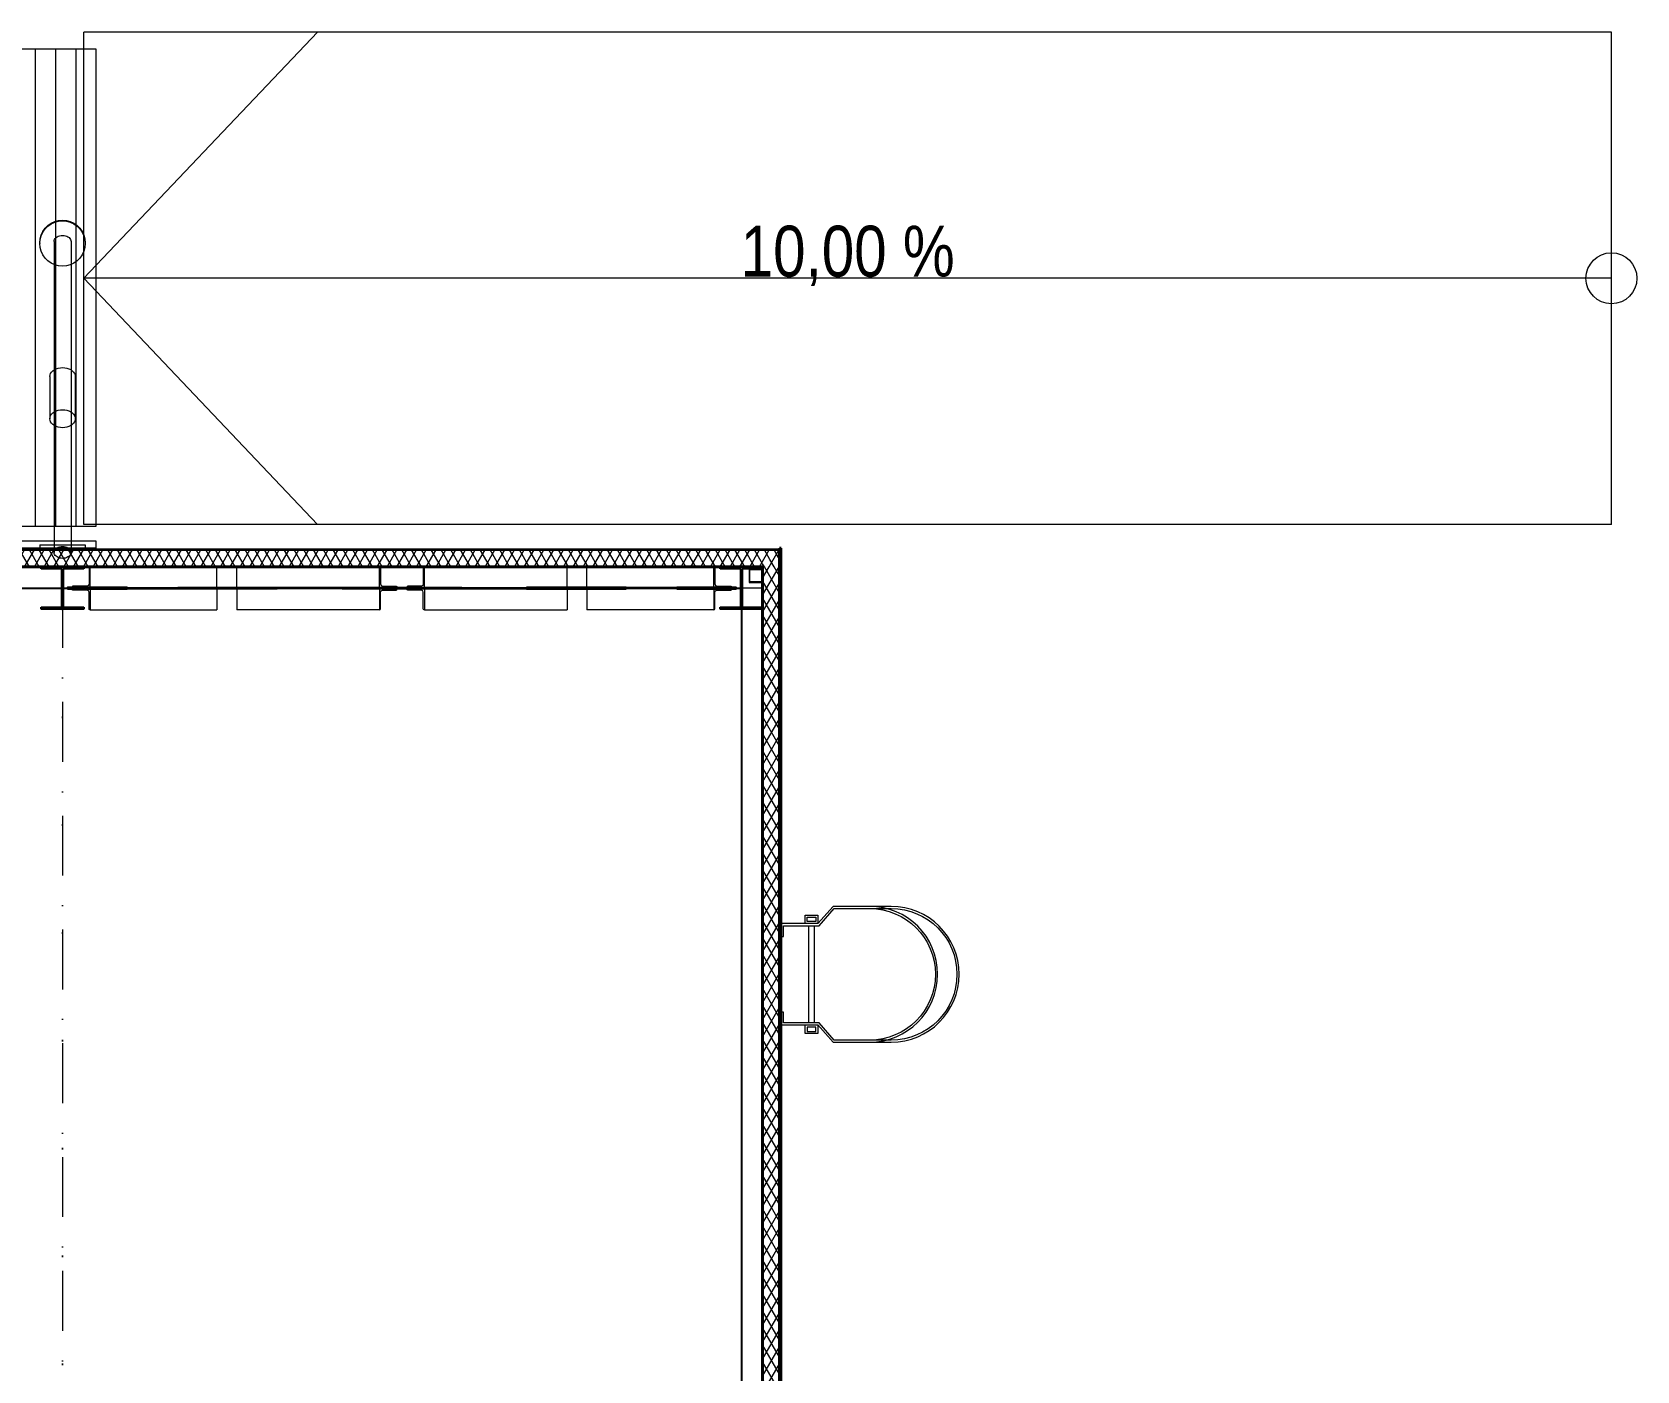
# Model space of a CAD drawing. Header units: millimetres. Extents: x -10605 to 103276, y -15987 to 52426.
# Drawn here: x 93821 to 103276, y 35389 to 43275 of the extents above; entities that cross this region are included whole.
import ezdxf
from ezdxf.enums import TextEntityAlignment as Align

# ---------------------------------------------------------------- set-up
doc = ezdxf.new("R2010")
doc.units = ezdxf.units.MM
doc.header["$MEASUREMENT"] = 0
doc.linetypes.add('Dot & Dashed', pattern=[670.277762, 352.777767, -176.388884, 0, -141.111112])
doc.linetypes.add('Крупный пунктир', pattern=[634.99999, 0, -634.99999])
for name, color, linetype, lineweight in [('0_Ном._пера__200', 7, 'Continuous', 0), ('0_Ном._пера__98', 7, 'Continuous', 25), ('Лестницы_Ном._пера__200', 7, 'Continuous', 0), ('Лестницы_Ном._пера__99', 7, 'Continuous', 15), ('Металлический каркас здания_Ном._пера__98', 7, 'Continuous', 25), ('Металлический каркас здания_Ном._пера__99', 7, 'Continuous', 15), ('Оси_Ном._пера__200', 7, 'Continuous', 0), ('Стены _Ном._пера__200', 7, 'Continuous', 0), ('Стены _Ном._пера__97', 7, 'Continuous', 35), ('Стены _Ном._пера__98', 7, 'Continuous', 25), ('Стены _Ном._пера__99', 7, 'Continuous', 15), ('Фасадные панели_Ном._пера__200', 7, 'Continuous', 0), ('Фасадные панели_Ном._пера__97', 7, 'Continuous', 35)]:
    doc.layers.add(name, color=color, linetype=linetype, lineweight=lineweight)
for name, color, linetype, lineweight, true_color in [('0_Ном._пера__92', 7, 'Continuous', 20, 0xc2e9e9e9), ('Зоны_Ном._пера__121', 7, 'Continuous', 35, 0xc2deab72), ('Лестницы_Ном._пера__71', 7, 'Continuous', 13, 0xc2331900), ('Стены _Ном._пера__94', 7, 'Continuous', 5, 0xc29f9f9f)]:
    doc.layers.add(name, color=color, linetype=linetype, lineweight=lineweight, true_color=true_color)
for name, color, linetype in [('Лестницы', 7, 'Continuous'), ('Металлический каркас здания', 7, 'Continuous'), ('Оси', 7, 'Continuous'), ('Стены', 7, 'Continuous'), ('Фасадные панели', 7, 'Continuous')]:
    doc.layers.add(name, color=color, linetype=linetype)
doc.styles.add('РЎР“Р•РќР•Р\xa0РР\xa0_РЎРўРР›Р¬_1', font='arial.ttf')
doc.styles.add('РЎР“Р•РќР•Р\xa0РР\xa0_РЎРўРР›Р¬_2', font='ARIALN.TTF')
pattern_1 = [(90, (0, 0), (-60, 0), [])]
pattern_2 = [(60, (0, 0), (-43.30127, 25), []), (120, (0, 0), (43.30127, 25), [])]

# ---------------------------------------------------------------- blocks, each defined once
blk = doc.blocks.new('Перекрытие_1', base_point=(98125, 40125))
at = {"layer": '0_Ном._пера__200', "color": 7, "linetype": 'Continuous', "lineweight": 0, "flags": 128}
blk.add_lwpolyline([(98125, 40125), (51875, 40125), (51875, 29425), (46122.5, 29425), (46122.5, 40125), (-125, 40125), (-125, -125), (46125, -125), (46125, 10574.9), (51875, 10574.9), (51875, -125), (98125, -125)], close=True, dxfattribs=at)
blk = doc.blocks.new('Лист Профилированный 27')
at = {"layer": 'Стены _Ном._пера__94', "linetype": 'Continuous', "lineweight": 5, "true_color": 0x9f9f9f}
h = blk.add_hatch(dxfattribs=at)
h.set_pattern_fill('Barabбs_tйglakц_бllу_dupla', color=253, style=0, pattern_type=2)
h.set_pattern_definition([(90, (0, 0), (-120, 0), [])])
h.paths.add_polyline_path([(0, 199.7), (0, 0), (90395, 0), (90395, 199.7), (90395, 2609.8), (90395, 2809.5), (0, 2809.5), (0, 2609.8)])
at = {"layer": 'Стены _Ном._пера__99', "color": 7, "linetype": 'Continuous', "lineweight": 15, "flags": 128}
blk.add_lwpolyline([(0, 199.7), (0, 0), (90395, 0), (90395, 199.7), (90395, 2609.8), (90395, 2809.5), (0, 2809.5), (0, 2609.8)], close=True, dxfattribs=at)
blk = doc.blocks.new('Конструктор Кровли 27')
at = {"layer": '0_Ном._пера__92', "color": 254, "linetype": 'Continuous', "lineweight": 20, "true_color": 0xe9e9e9, "flags": 128}
blk.add_lwpolyline([(0, 46122.5), (0, 0), (40000, 0), (40000, 46125), (29425.1, 46125), (29425.1, 51875), (40000, 51875), (40000, 98000), (0, 98000), (0, 51875), (10575, 51875), (10575, 46122.5)], close=True, dxfattribs=at)
blk = doc.blocks.new('Колонна SHS ГК 27')
at = {"layer": 'Металлический каркас здания_Ном._пера__99', "linetype": 'Continuous', "lineweight": 0, "true_color": 0xffffff}
h = blk.add_hatch(dxfattribs=at)
h.set_pattern_fill('Barabбs_tйglakц_бllу', style=0, pattern_type=2)
h.set_pattern_definition(pattern_1)
h.paths.add_polyline_path([(-40, -40), (40, -40), (40, 40), (-40, 40)])
h.paths.add_polyline_path([(-36.4, -36.4), (-36.4, 36.4), (36.4, 36.4), (36.4, -36.4)], flags=0)
at = {"layer": 'Металлический каркас здания_Ном._пера__99', "color": 7, "linetype": 'Continuous', "lineweight": 15}
for p, q in [((40, 40), (-40, 40)), ((-40, 40), (-40, -40)), ((-36.4, -36.4), (-36.4, 36.4)), ((-36.4, 36.4), (36.4, 36.4)), ((36.4, 36.4), (36.4, -36.4)), ((40, -40), (40, 40)), ((-40, -40), (40, -40)), ((36.4, -36.4), (-36.4, -36.4))]:
    blk.add_line(p, q, dxfattribs=at)
blk = doc.blocks.new('Стена_55', base_point=(3802.5, 40235.7))
at = {"layer": 'Стены _Ном._пера__200', "color": 7, "linetype": 'Continuous', "lineweight": 0}
blk.add_line((3802.5, 40236.8), (94197.5, 40236.8), dxfattribs=at)
at = {"layer": 'Стены _Ном._пера__200', "color": 7, "linetype": 'Continuous', "lineweight": 0, "flags": 128}
for points in [[(94197.5, 40276.1), (3802.5, 40276.1)], [(3802.5, 40235.7), (94197.5, 40235.7)], [(94197.5, 40236.8), (94197.5, 40276.1)], [(94197.5, 40235.7), (94197.5, 40236.8)]]:
    blk.add_lwpolyline(points, dxfattribs=at)
blk = doc.blocks.new('Перекрытие_9', base_point=(95649.7, 40004))
at = {"layer": 'Металлический каркас здания_Ном._пера__98', "color": 7, "linetype": 'Continuous', "lineweight": 25, "flags": 128}
blk.add_lwpolyline([(95649.7, 40004), (96349.7, 40004), (96349.7, 39996.3), (95649.7, 39996.3)], close=True, dxfattribs=at)
blk = doc.blocks.new('Перекрытие_10', base_point=(94030, 39996))
at = {"layer": 'Металлический каркас здания_Ном._пера__98', "color": 7, "linetype": 'Continuous', "lineweight": 25, "flags": 128}
blk.add_lwpolyline([(94030, 39996), (94380, 39996), (94380, 40004), (94030, 40004)], close=True, dxfattribs=at)
blk = doc.blocks.new('Перекрытие_11', base_point=(97619.9, 39996))
at = {"layer": 'Металлический каркас здания_Ном._пера__98', "color": 7, "linetype": 'Continuous', "lineweight": 25, "flags": 128}
blk.add_lwpolyline([(97619.9, 39996), (97969.9, 39996), (97969.9, 40004), (97619.9, 40004)], close=True, dxfattribs=at)
blk = doc.blocks.new('Морф_5')
at = {"layer": 'Стены _Ном._пера__98', "color": 7, "linetype": 'Continuous', "lineweight": 25, "flags": 128}
for points in [[(96734.1, 40003.7), (96734.1, 39996)], [(97320.6, 40003.7), (96734.1, 40003.7)], [(97320.6, 39996), (97320.6, 40003.7)], [(96734.1, 39996), (97320.6, 39996)]]:
    blk.add_lwpolyline(points, dxfattribs=at)
blk = doc.blocks.new('Морф_6')
at = {"layer": 'Стены _Ном._пера__98', "color": 7, "linetype": 'Continuous', "lineweight": 25, "flags": 128}
for points in [[(94678.7, 40003.7), (95265.3, 40003.7)], [(94678.7, 39996), (94678.7, 40003.7)], [(95265.3, 40003.7), (95265.3, 39996)], [(95265.3, 39996), (94678.7, 39996)]]:
    blk.add_lwpolyline(points, dxfattribs=at)
blk = doc.blocks.new('Стена_76', base_point=(98225, 34002.5))
at = {"layer": 'Фасадные панели_Ном._пера__200', "color": 7, "linetype": 'Continuous', "lineweight": 0, "flags": 128}
for points in [[(98235, 40225), (98225, 40225)], [(98225, 40225), (98225, 34002.5)], [(98235, 34002.5), (98235, 40225)], [(98225, 34002.5), (98235, 34002.5)]]:
    blk.add_lwpolyline(points, dxfattribs=at)
blk = doc.blocks.new('Стена_77', base_point=(98225, 34002.5))
at = {"layer": 'Фасадные панели', "linetype": 'Continuous', "lineweight": 0, "true_color": 0xffffff}
blk.add_hatch(color=7, dxfattribs=at).paths.add_polyline_path([(98235, 34002.5), (98235, 40235), (98225, 40235), (98225, 34002.5)])
at = {"layer": 'Фасадные панели_Ном._пера__97', "color": 7, "linetype": 'Continuous', "lineweight": 35, "flags": 128}
for points in [[(98235, 40235), (98225, 40235)], [(98225, 40235), (98225, 34002.5)], [(98235, 34002.5), (98235, 40235)], [(98225, 34002.5), (98235, 34002.5)]]:
    blk.add_lwpolyline(points, dxfattribs=at)
blk = doc.blocks.new('Колонна Универсальная 27')
at = {"layer": 'Металлический каркас здания_Ном._пера__98', "linetype": 'Continuous', "lineweight": 0, "true_color": 0xffffff}
h = blk.add_hatch(dxfattribs=at)
h.set_pattern_fill('Barabбs_tйglakц_бllу', style=0, pattern_type=2)
h.set_pattern_definition(pattern_1)
h.paths.add_polyline_path([(-125, -125), (125, -125), (125, -113), (4, -113), (4, 113), (125, 113), (125, 125), (-125, 125), (-125, 113), (-4, 113), (-4, -113), (-125, -113)])
at = {"layer": 'Металлический каркас здания_Ном._пера__98', "color": 7, "linetype": 'Continuous', "lineweight": 25}
for p, q in [((125, 125), (-125, 125)), ((-125, 125), (-125, 113)), ((-125, 113), (-4, 113)), ((-4, 113), (-4, -113)), ((4, -113), (4, 113)), ((4, 113), (125, 113)), ((125, 113), (125, 125)), ((-4, -113), (-125, -113)), ((-125, -113), (-125, -125)), ((-125, -125), (125, -125)), ((125, -113), (4, -113)), ((125, -125), (125, -113))]:
    blk.add_line(p, q, dxfattribs=at)
blk = doc.blocks.new('Стандартный Маркер Сетки_2')
at = {"layer": 'Оси_Ном._пера__200', "color": 7, "linetype": 'Dot & Dashed', "lineweight": 0}
for q in [(107930.5, 0), (0, 0)]:
    blk.add_line((0, 0), q, dxfattribs=at)
at = {"layer": 'Оси_Ном._пера__200', "color": 7, "lineweight": 0, "style": 'РЎР“Р•РќР•Р\xa0РР\xa0_РЎРўРР›Р¬_1'}
blk.add_attdef('AC_MarkerText_1', text='', height=300, dxfattribs=at).set_placement((108330.4, 150), align=Align.TOP_CENTER)
blk = doc.blocks.new('Цилиндр 27')
at = {"layer": 'Стены _Ном._пера__200', "color": 7, "linetype": 'Continuous', "lineweight": 0}
for p, q in [((-34.8, 8.7), (-35.4, 0)), ((-35.4, 0), (-34.8, -8.7)), ((-33.2, 17.1), (-34.8, 8.7)), ((-30.6, 25), (-33.2, 17.1)), ((-27.1, 32.1), (-30.6, 25)), ((-22.7, 38.3), (-27.1, 32.1)), ((-17.7, 43.3), (-22.7, 38.3)), ((-12.1, 47), (-17.7, 43.3)), ((-6.1, 49.2), (-12.1, 47)), ((0, 50), (-6.1, 49.2)), ((0, 50), (1831.3, 50)), ((1796.5, 8.7), (1795.9, 0)), ((1795.9, 0), (1796.5, -8.7)), ((1798.1, 17.1), (1796.5, 8.7)), ((1800.7, 25), (1798.1, 17.1)), ((1804.2, 32.1), (1800.7, 25)), ((1808.6, 38.3), (1804.2, 32.1)), ((1813.6, 43.3), (1808.6, 38.3)), ((1819.2, 47), (1813.6, 43.3)), ((1825.1, 49.2), (1819.2, 47)), ((1831.3, 50), (1825.1, 49.2)), ((1837.4, 49.2), (1831.3, 50)), ((1843.4, 47), (1837.4, 49.2)), ((1849, 43.3), (1843.4, 47)), ((1854, 38.3), (1849, 43.3)), ((1858.4, 32.1), (1854, 38.3)), ((1861.9, 25), (1858.4, 32.1)), ((1864.5, 17.1), (1861.9, 25)), ((1866.1, 8.7), (1864.5, 17.1)), ((1866.6, 0), (1866.1, 8.7)), ((1866.1, -8.7), (1866.6, 0)), ((-34.8, -8.7), (-33.2, -17.1)), ((-33.2, -17.1), (-30.6, -25)), ((-30.6, -25), (-27.1, -32.1)), ((-27.1, -32.1), (-22.7, -38.3)), ((-22.7, -38.3), (-17.7, -43.3)), ((-17.7, -43.3), (-12.1, -47)), ((-12.1, -47), (-6.1, -49.2)), ((-6.1, -49.2), (0, -50)), ((0, -50), (1831.3, -50)), ((1796.5, -8.7), (1798.1, -17.1)), ((1798.1, -17.1), (1800.7, -25)), ((1800.7, -25), (1804.2, -32.1)), ((1804.2, -32.1), (1808.6, -38.3)), ((1808.6, -38.3), (1813.6, -43.3)), ((1813.6, -43.3), (1819.2, -47)), ((1819.2, -47), (1825.1, -49.2)), ((1825.1, -49.2), (1831.3, -50)), ((1831.3, -50), (1837.4, -49.2)), ((1837.4, -49.2), (1843.4, -47)), ((1843.4, -47), (1849, -43.3)), ((1849, -43.3), (1854, -38.3)), ((1854, -38.3), (1858.4, -32.1)), ((1858.4, -32.1), (1861.9, -25)), ((1861.9, -25), (1864.5, -17.1)), ((1864.5, -17.1), (1866.1, -8.7))]:
    blk.add_line(p, q, dxfattribs=at)
blk = doc.blocks.new('Цилиндр 27_2')
at = {"layer": 'Стены _Ном._пера__200', "color": 7, "linetype": 'Continuous', "lineweight": 0}
for p, q in [((-85.9, 102.5), (-102.4, 86)), ((-82.4, 102.5), (-98.9, 86)), ((-66.8, 115.9), (-85.9, 102.5)), ((-63.3, 115.9), (-82.4, 102.5)), ((-45.7, 125.7), (-66.8, 115.9)), ((-42.2, 125.7), (-63.3, 115.9)), ((-23.2, 131.8), (-45.7, 125.7)), ((-19.7, 131.8), (-42.2, 125.7)), ((0, 133.8), (-23.2, 131.8)), ((3.5, 133.8), (-19.7, 131.8)), ((0, 133.8), (3.5, 133.8)), ((26.7, 131.8), (3.5, 133.8)), ((49.2, 125.7), (26.7, 131.8)), ((70.3, 115.9), (49.2, 125.7)), ((89.4, 102.5), (70.3, 115.9)), ((105.8, 86), (89.4, 102.5)), ((-131.6, 23.2), (-133.6, 0)), ((-125.6, 45.8), (-131.6, 23.2)), ((-128.1, 23.2), (-130.1, 0)), ((-122.1, 45.8), (-128.1, 23.2)), ((-115.7, 66.9), (-125.6, 45.8)), ((-112.2, 66.9), (-122.1, 45.8)), ((-102.4, 86), (-115.7, 66.9)), ((-98.9, 86), (-112.2, 66.9)), ((119.2, 66.9), (105.8, 86)), ((129, 45.8), (119.2, 66.9)), ((135.1, 23.2), (129, 45.8)), ((137.1, 0), (135.1, 23.2)), ((135.1, -23.2), (137.1, 0)), ((-133.6, 0), (-131.6, -23.2)), ((-131.6, -23.2), (-125.6, -45.8)), ((-130.1, 0), (-128.1, -23.2)), ((-128.1, -23.2), (-122.1, -45.8)), ((-125.6, -45.8), (-115.7, -66.9)), ((-122.1, -45.8), (-112.2, -66.9)), ((-115.7, -66.9), (-102.4, -86)), ((-112.2, -66.9), (-98.9, -86)), ((-102.4, -86), (-85.9, -102.5)), ((-98.9, -86), (-82.4, -102.5)), ((89.4, -102.5), (105.8, -86)), ((105.8, -86), (119.2, -66.9)), ((119.2, -66.9), (129, -45.8)), ((129, -45.8), (135.1, -23.2)), ((-85.9, -102.5), (-66.8, -115.9)), ((-82.4, -102.5), (-63.3, -115.9)), ((-66.8, -115.9), (-45.7, -125.7)), ((-63.3, -115.9), (-42.2, -125.7)), ((-45.7, -125.7), (-23.2, -131.8)), ((-42.2, -125.7), (-19.7, -131.8)), ((-23.2, -131.8), (0, -133.8)), ((-19.7, -131.8), (3.5, -133.8)), ((0, -133.8), (3.5, -133.8)), ((3.5, -133.8), (26.7, -131.8)), ((26.7, -131.8), (49.2, -125.7)), ((49.2, -125.7), (70.3, -115.9)), ((70.3, -115.9), (89.4, -102.5))]:
    blk.add_line(p, q, dxfattribs=at)
blk = doc.blocks.new('Цилиндр 27_3')
at = {"layer": 'Стены _Ном._пера__200', "color": 7, "linetype": 'Continuous', "lineweight": 0}
for p, q in [((0, 133.8), (0, 131.8)), ((0, 133.8), (30.1, 133.8)), ((0, 131.8), (0, 125.7)), ((0, 125.7), (0, 115.9)), ((0, 115.9), (0, 102.5)), ((0, 102.5), (0, 86)), ((30.1, 133.8), (30.1, 131.8)), ((30.1, 131.8), (30.1, 125.7)), ((30.1, 125.7), (30.1, 115.9)), ((30.1, 115.9), (30.1, 102.5)), ((30.1, 102.5), (30.1, 86)), ((0, 86), (0, 66.9)), ((0, 66.9), (0, 45.8)), ((0, 45.8), (0, 23.2)), ((0, 23.2), (0, 0)), ((0, 0), (0, -23.2)), ((30.1, 86), (30.1, 66.9)), ((30.1, 66.9), (30.1, 45.8)), ((30.1, 45.8), (30.1, 23.2)), ((30.1, 23.2), (30.1, 0)), ((30.1, 0), (30.1, -23.2)), ((0, -23.2), (0, -45.8)), ((0, -45.8), (0, -66.9)), ((0, -66.9), (0, -86)), ((0, -86), (0, -102.5)), ((30.1, -23.2), (30.1, -45.8)), ((30.1, -45.8), (30.1, -66.9)), ((30.1, -66.9), (30.1, -86)), ((30.1, -86), (30.1, -102.5)), ((0, -102.5), (0, -115.9)), ((0, -115.9), (0, -125.7)), ((0, -125.7), (0, -131.8)), ((0, -131.8), (0, -133.8)), ((0, -133.8), (30.1, -133.8)), ((30.1, -102.5), (30.1, -115.9)), ((30.1, -115.9), (30.1, -125.7)), ((30.1, -125.7), (30.1, -131.8)), ((30.1, -131.8), (30.1, -133.8))]:
    blk.add_line(p, q, dxfattribs=at)
blk = doc.blocks.new('Цилиндр 27_4')
at = {"layer": 'Стены _Ном._пера__200', "color": 7, "linetype": 'Continuous', "lineweight": 0}
for p, q in [((-52.2, 13), (-53, 0)), ((-53, 0), (-52.2, -13)), ((-49.8, 25.7), (-52.2, 13)), ((-45.9, 37.5), (-49.8, 25.7)), ((-40.6, 48.2), (-45.9, 37.5)), ((-34.1, 57.5), (-40.6, 48.2)), ((-26.5, 65), (-34.1, 57.5)), ((-18.1, 70.5), (-26.5, 65)), ((-9.2, 73.9), (-18.1, 70.5)), ((0, 75), (-9.2, 73.9)), ((0, 75), (248.2, 75)), ((196, 13), (195.2, 0)), ((195.2, 0), (196, -13)), ((198.4, 25.7), (196, 13)), ((202.3, 37.5), (198.4, 25.7)), ((207.6, 48.2), (202.3, 37.5)), ((214.1, 57.5), (207.6, 48.2)), ((221.7, 65), (214.1, 57.5)), ((230.1, 70.5), (221.7, 65)), ((239, 73.9), (230.1, 70.5)), ((248.2, 75), (239, 73.9)), ((257.4, 73.9), (248.2, 75)), ((266.4, 70.5), (257.4, 73.9)), ((274.7, 65), (266.4, 70.5)), ((282.3, 57.5), (274.7, 65)), ((288.9, 48.2), (282.3, 57.5)), ((294.2, 37.5), (288.9, 48.2)), ((298.1, 25.7), (294.2, 37.5)), ((300.5, 13), (298.1, 25.7)), ((301.3, 0), (300.5, 13)), ((300.5, -13), (301.3, 0)), ((-52.2, -13), (-49.8, -25.7)), ((-49.8, -25.7), (-45.9, -37.5)), ((-45.9, -37.5), (-40.6, -48.2)), ((-40.6, -48.2), (-34.1, -57.5)), ((-34.1, -57.5), (-26.5, -65)), ((-26.5, -65), (-18.1, -70.5)), ((-18.1, -70.5), (-9.2, -73.9)), ((-9.2, -73.9), (0, -75)), ((0, -75), (248.2, -75)), ((196, -13), (198.4, -25.7)), ((198.4, -25.7), (202.3, -37.5)), ((202.3, -37.5), (207.6, -48.2)), ((207.6, -48.2), (214.1, -57.5)), ((214.1, -57.5), (221.7, -65)), ((221.7, -65), (230.1, -70.5)), ((230.1, -70.5), (239, -73.9)), ((239, -73.9), (248.2, -75)), ((248.2, -75), (257.4, -73.9)), ((257.4, -73.9), (266.4, -70.5)), ((266.4, -70.5), (274.7, -65)), ((274.7, -65), (282.3, -57.5)), ((282.3, -57.5), (288.9, -48.2)), ((288.9, -48.2), (294.2, -37.5)), ((294.2, -37.5), (298.1, -25.7)), ((298.1, -25.7), (300.5, -13))]:
    blk.add_line(p, q, dxfattribs=at)
blk = doc.blocks.new('Двутавp К 26020-83 27_4')
at = {"layer": 'Металлический каркас здания_Ном._пера__98', "color": 7, "linetype": 'Крупный пунктир', "lineweight": 25}
blk.add_line((0, 0), (39750, 0), dxfattribs=at)
blk = doc.blocks.new('Морф_35')
at = {"layer": 'Металлический каркас здания_Ном._пера__99', "color": 7, "linetype": 'Continuous', "lineweight": 15, "flags": 128}
for points in [[(96028.7, 39996), (96132.3, 39996)], [(96030.3, 39989.9), (96028.7, 39994.5), (96028.7, 39996)], [(96122.5, 39984.2), (96114.9, 39988), (96034.1, 39988), (96030.3, 39989.9)], [(96127.2, 39872.9), (96125.6, 39877.5), (96125.6, 39975), (96122.5, 39984.2)], [(96132.3, 39996), (96972.9, 39996)], [(96132.3, 39996), (96132.3, 39871)], [(96972.9, 39996), (96972.9, 39871)], [(96132.3, 39871), (96131, 39871), (96127.2, 39872.9)], [(96132.3, 39871), (96972.9, 39871)]]:
    blk.add_lwpolyline(points, dxfattribs=at)
blk = doc.blocks.new('Морф_36')
at = {"layer": 'Металлический каркас здания_Ном._пера__99', "color": 7, "linetype": 'Continuous', "lineweight": 15, "flags": 128}
for points in [[(97836.4, 39996), (97089.9, 39996)], [(97089.9, 39996), (97089.9, 39871)], [(97943.5, 39996), (97836.4, 39996)], [(97836.4, 39996), (97836.4, 39871)], [(97841.6, 39872.9), (97843.2, 39877.5), (97843.2, 39975), (97846.5, 39984.2)], [(97846.5, 39984.2), (97854.4, 39988), (97938, 39988), (97941.9, 39989.9)], [(97941.9, 39989.9), (97943.5, 39994.5), (97943.5, 39996)], [(97836.4, 39871), (97089.9, 39871)], [(97836.4, 39871), (97837.7, 39871), (97841.6, 39872.9)]]:
    blk.add_lwpolyline(points, dxfattribs=at)
blk = doc.blocks.new('Морф_37')
at = {"layer": 'Металлический каркас здания_Ном._пера__99', "color": 7, "linetype": 'Continuous', "lineweight": 15, "flags": 128}
for points in [[(96127.2, 40127.1), (96125.6, 40122.5), (96125.6, 40025), (96122.5, 40015.8)], [(96132.3, 40129), (96131, 40129), (96127.2, 40127.1)], [(96132.3, 40004), (96132.3, 40129)], [(96132.3, 40129), (96972.9, 40129)], [(96972.9, 40004), (96972.9, 40129)], [(96030.3, 40010.1), (96028.7, 40005.5), (96028.7, 40004)], [(96028.7, 40004), (96132.3, 40004)], [(96122.5, 40015.8), (96114.9, 40012), (96034.1, 40012), (96030.3, 40010.1)], [(96132.3, 40004), (96972.9, 40004)]]:
    blk.add_lwpolyline(points, dxfattribs=at)
blk = doc.blocks.new('Морф_38')
at = {"layer": 'Металлический каркас здания_Ном._пера__99', "color": 7, "linetype": 'Continuous', "lineweight": 15, "flags": 128}
for points in [[(97089.9, 40004), (97089.9, 40129)], [(97836.4, 40129), (97089.9, 40129)], [(97836.4, 40129), (97837.7, 40129), (97841.6, 40127.1)], [(97836.4, 40004), (97836.4, 40129)], [(97841.6, 40127.1), (97843.2, 40122.5), (97843.2, 40025), (97846.5, 40015.8)], [(97836.4, 40004), (97089.9, 40004)], [(97943.5, 40004), (97836.4, 40004)], [(97846.5, 40015.8), (97854.4, 40012), (97938, 40012), (97941.9, 40010.1)], [(97941.9, 40010.1), (97943.5, 40005.5), (97943.5, 40004)]]:
    blk.add_lwpolyline(points, dxfattribs=at)
blk = doc.blocks.new('Морф_39')
at = {"layer": 'Металлический каркас здания_Ном._пера__99', "color": 7, "linetype": 'Continuous', "lineweight": 15, "flags": 128}
for points in [[(95867.1, 39996), (95026.4, 39996)], [(95026.4, 39996), (95026.4, 39871)], [(95867.1, 39996), (95867.1, 39871)], [(95970.6, 39996), (95867.1, 39996)], [(95872.1, 39872.9), (95873.7, 39877.5), (95873.7, 39975), (95876.8, 39984.2)], [(95876.8, 39984.2), (95884.4, 39988), (95965.2, 39988), (95969, 39989.9)], [(95969, 39989.9), (95970.6, 39994.5), (95970.6, 39996)], [(95867.1, 39871), (95026.4, 39871)], [(95867.1, 39871), (95868.3, 39871), (95872.1, 39872.9)]]:
    blk.add_lwpolyline(points, dxfattribs=at)
blk = doc.blocks.new('Морф_40')
at = {"layer": 'Металлический каркас здания_Ном._пера__99', "color": 7, "linetype": 'Continuous', "lineweight": 15, "flags": 128}
for points in [[(94057.4, 39989.9), (94055.8, 39994.5), (94055.8, 39996)], [(94055.8, 39996), (94162.9, 39996)], [(94152.8, 39984.2), (94144.9, 39988), (94061.4, 39988), (94057.4, 39989.9)], [(94157.7, 39872.9), (94156.1, 39877.5), (94156.1, 39975), (94152.8, 39984.2)], [(94162.9, 39996), (94909.4, 39996)], [(94162.9, 39996), (94162.9, 39871)], [(94909.4, 39996), (94909.4, 39871)], [(94162.9, 39871), (94161.7, 39871), (94157.7, 39872.9)], [(94162.9, 39871), (94909.4, 39871)]]:
    blk.add_lwpolyline(points, dxfattribs=at)
blk = doc.blocks.new('Морф_41')
at = {"layer": 'Металлический каркас здания_Ном._пера__99', "color": 7, "linetype": 'Continuous', "lineweight": 15, "flags": 128}
for points in [[(95026.4, 40004), (95026.4, 40129)], [(95867.1, 40129), (95026.4, 40129)], [(95867.1, 40004), (95867.1, 40129)], [(95867.1, 40129), (95868.3, 40129), (95872.1, 40127.1)], [(95872.1, 40127.1), (95873.7, 40122.5), (95873.7, 40025), (95876.8, 40015.8)], [(95867.1, 40004), (95026.4, 40004)], [(95970.6, 40004), (95867.1, 40004)], [(95876.8, 40015.8), (95884.4, 40012), (95965.2, 40012), (95969, 40010.1)], [(95969, 40010.1), (95970.6, 40005.5), (95970.6, 40004)]]:
    blk.add_lwpolyline(points, dxfattribs=at)
blk = doc.blocks.new('Морф_42')
at = {"layer": 'Металлический каркас здания_Ном._пера__99', "color": 7, "linetype": 'Continuous', "lineweight": 15, "flags": 128}
for points in [[(94157.7, 40127.1), (94156.1, 40122.5), (94156.1, 40025), (94152.8, 40015.8)], [(94162.9, 40129), (94161.7, 40129), (94157.7, 40127.1)], [(94162.9, 40004), (94162.9, 40129)], [(94162.9, 40129), (94909.4, 40129)], [(94909.4, 40004), (94909.4, 40129)], [(94057.4, 40010.1), (94055.8, 40005.5), (94055.8, 40004)], [(94055.8, 40004), (94162.9, 40004)], [(94152.8, 40015.8), (94144.9, 40012), (94061.4, 40012), (94057.4, 40010.1)], [(94162.9, 40004), (94909.4, 40004)]]:
    blk.add_lwpolyline(points, dxfattribs=at)
blk = doc.blocks.new('Стена_98', base_point=(98125, 40125))
at = {"layer": 'Стены', "linetype": 'Continuous', "lineweight": 0, "true_color": 0x000000}
h = blk.add_hatch(dxfattribs=at)
h.set_pattern_fill('Batt_Insulation__3_', color=18, style=0, pattern_type=2)
h.set_pattern_definition(pattern_2)
h.paths.add_polyline_path([(98125, 40125), (98225, 40225), (98125, 40225)])
h = blk.add_hatch(dxfattribs=at)
h.set_pattern_fill('Batt_Insulation__3_', color=18, style=0, pattern_type=2)
h.set_pattern_definition(pattern_2)
h.paths.add_polyline_path([(98125, 40125), (98225, 40125), (98225, 40225)])
h = blk.add_hatch(dxfattribs=at)
h.set_pattern_fill('Batt_Insulation__3_', color=18, style=0, pattern_type=2)
h.set_pattern_definition(pattern_2)
h.paths.add_polyline_path([(98125, 40125), (98125, 28125), (98225, 28125), (98225, 40125)])
at = {"layer": 'Стены _Ном._пера__97', "color": 7, "linetype": 'Continuous', "lineweight": 35, "flags": 128}
for points in [[(98225, 40225), (98125, 40225)], [(98225, -125), (98225, 40225)], [(98125, 40125), (98125, 28225)]]:
    blk.add_lwpolyline(points, dxfattribs=at)
blk = doc.blocks.new('Стена_102', base_point=(-125, 40125))
at = {"layer": 'Стены', "linetype": 'Continuous', "lineweight": 0, "true_color": 0x000000}
h = blk.add_hatch(dxfattribs=at)
h.set_pattern_fill('Batt_Insulation__3_', color=18, style=0, pattern_type=2)
h.set_pattern_definition(pattern_2)
h.paths.add_polyline_path([(93500, 40225), (93500, 40195), (93500, 40125), (98125, 40125), (98125, 40225)])
at = {"layer": 'Стены _Ном._пера__97', "color": 7, "linetype": 'Continuous', "lineweight": 35, "flags": 128}
for points in [[(98125, 40225), (93500, 40225)], [(93500, 40125), (98125, 40125)]]:
    blk.add_lwpolyline(points, dxfattribs=at)
blk = doc.blocks.new('Крыша_1', base_point=(0, 0))
at = {"layer": '0_Ном._пера__98', "color": 7, "linetype": 'Continuous', "lineweight": 25, "flags": 128}
for points in [[(51875, 40000), (98000, 40000)], [(98000, 40000), (98000, 0)]]:
    blk.add_lwpolyline(points, dxfattribs=at)
blk = doc.blocks.new('Стандартный Маркер Сетки_4')
at = {"layer": 'Оси_Ном._пера__200', "color": 7, "linetype": 'Dot & Dashed', "lineweight": 0}
for q in [(55187, 0), (0, 0)]:
    blk.add_line((0, 0), q, dxfattribs=at)
at = {"layer": 'Оси_Ном._пера__200', "color": 7, "lineweight": 0, "style": 'РЎР“Р•РќР•Р\xa0РР\xa0_РЎРўРР›Р¬_1'}
blk.add_attdef('AC_MarkerText_1', text='', height=300, rotation=90, dxfattribs=at).set_placement((55368.5, -68.6), align=Align.TOP_CENTER)
blk = doc.blocks.new('Пандус Прямой 27_6')
at = {"layer": 'Лестницы_Ном._пера__71', "color": 28, "linetype": 'Continuous', "lineweight": 13, "true_color": 0x331900}
for p, q in [((9000, 0), (7623.1, 1450)), ((0, 0), (9000, 0)), ((7623.1, -1450), (9000, 0))]:
    blk.add_line(p, q, dxfattribs=at)
at = {"layer": 'Лестницы_Ном._пера__71', "color": 28, "linetype": 'Continuous', "lineweight": 13, "true_color": 0x331900, "flags": 128}
blk.add_lwpolyline([(150, 0, 1), (-150, 0, 1)], format="xyb", close=True, dxfattribs=at)
at = {"layer": 'Лестницы_Ном._пера__99', "color": 7, "linetype": 'Continuous', "lineweight": 15}
for p, q in [((0, -1450), (0, 1450)), ((0, 1450), (9000, 1450)), ((9000, -1450), (9000, 1450)), ((0, -1450), (9000, -1450))]:
    blk.add_line(p, q, dxfattribs=at)
at = {"layer": 'Лестницы_Ном._пера__200', "color": 7, "lineweight": 0, "style": 'РЎР“Р•РќР•Р\xa0РР\xa0_РЎРўРР›Р¬_2'}
blk.add_attdef('ac_bottomlevel', text='', height=300, dxfattribs=at).set_placement((4500, 159.5), align=Align.MIDDLE_CENTER)
blk = doc.blocks.new('Лестница с Ограждением 27')
at = {"layer": 'Стены _Ном._пера__99', "color": 7, "linetype": 'Continuous', "lineweight": 15}
for p, q in [((-311.1, -152.4), (-336.5, -152.4)), ((-336.5, -152.4), (-336.5, -203.2)), ((-311.1, -203.2), (-311.1, -152.4)), ((311.1, -152.4), (336.5, -152.4)), ((311.1, -203.2), (311.1, -152.4)), ((336.5, -152.4), (336.5, -203.2)), ((-336.5, -203.2), (-311.1, -203.2)), ((336.5, -203.2), (311.1, -203.2))]:
    blk.add_line(p, q, dxfattribs=at)
at = {"layer": 'Стены _Ном._пера__99', "color": 7, "linetype": 'Continuous', "lineweight": 15, "flags": 128}
for points in [[(222.2, 0), (298.4, 0), (298.4, -215.9), (400, -304.8), (400, -647.7, -1), (-400, -647.7), (-400, -304.8), (-298.4, -215.9), (-298.4, 0), (-222.2, 0), (-222.2, -12.7), (-285.7, -12.7), (-285.7, -222.25), (-387.3, -311.15), (-387.3, -647.7, 1), (387.3, -647.7), (387.3, -311.15), (285.7, -222.25), (285.7, -12.7), (222.2, -12.7)], [(222.2, 0), (298.4, 0), (298.4, -215.9), (400, -304.8), (400, -520.7, -1), (-400, -520.7), (-400, -304.8), (-298.4, -215.9), (-298.4, 0), (-222.2, 0), (-222.2, -12.7), (-285.7, -12.7), (-285.7, -222.25), (-387.3, -311.15), (-387.3, -520.7, 1), (387.3, -520.7), (387.3, -311.15), (285.7, -222.25), (285.7, -12.7), (222.2, -12.7)]]:
    blk.add_lwpolyline(points, format="xyb", close=True, dxfattribs=at)
for points in [[(-298.4, -139.7), (-349.2, -139.7), (-349.2, -215.9), (-298.4, -215.9)], [(-285.7, -162.8), (-285.7, -192.8), (285.7, -192.8), (285.7, -162.8)], [(298.4, -139.7), (298.4, -215.9), (349.2, -215.9), (349.2, -139.7)]]:
    blk.add_lwpolyline(points, close=True, dxfattribs=at)

msp = doc.modelspace()

# ---------------------------------------------------------------- linework, layer by layer
at = {"layer": 'Зоны_Ном._пера__121', "color": 43, "linetype": 'Continuous', "lineweight": 35, "true_color": 0xdeab72, "flags": 128}
msp.add_lwpolyline([(88050, 40125.00012), (88050, 28225.00002), (98125.00021, 28225.00002), (98125.00021, 40125.00012)], close=True, dxfattribs=at)

# ---------------------------------------------------------------- block references
at = {"color": 7, "linetype": 'Continuous', "lineweight": 0}
msp.add_blockref('Перекрытие_1', (98125.00021, 40125.00012), dxfattribs=at)
at = {"color": 8, "linetype": 'Continuous', "lineweight": 0, "true_color": 0x747474, "zscale": 1000, "rotation": 270}
msp.add_blockref('Конструктор Кровли 27', (0, 40000.00005), dxfattribs=at)
at = {"color": 7, "linetype": 'Continuous', "lineweight": 25}
msp.add_blockref('Крыша_1', (0, 0), dxfattribs=at)
at = {"layer": 'Лестницы', "color": 7, "linetype": 'Continuous', "lineweight": 15}
ref = msp.add_blockref('Пандус Прямой 27_6', (103125.94126, 41825.00012), dxfattribs=dict(at, xscale=-1, zscale=1000))
ref.add_attrib('ac_bottomlevel', '10,00 %', dxfattribs={"layer": 'Лестницы_Ном._пера__200', "color": 7, "lineweight": 0, "height": 300, "style": 'РЎР“Р•РќР•Р\xa0РР\xa0_РЎРўРР›Р¬_2'}).set_placement((98625.94126, 41984.47872), align=Align.MIDDLE_CENTER)
at = {"layer": 'Металлический каркас здания', "linetype": 'Continuous', "lineweight": 0}
for name in ['Морф_42', 'Морф_41', 'Морф_37', 'Морф_38', 'Морф_40', 'Морф_39', 'Морф_35', 'Морф_36']:
    msp.add_blockref(name, (0, 0), dxfattribs=at)
at = {"layer": 'Металлический каркас здания', "color": 7, "linetype": 'Continuous', "lineweight": 25}
for name, p in [('Перекрытие_10', (94029.97489, 39996.00105)), ('Перекрытие_9', (95649.66103, 40004.00105)), ('Перекрытие_11', (97619.86876, 39996.00105))]:
    msp.add_blockref(name, p, dxfattribs=at)
at = {"layer": 'Металлический каркас здания', "color": 7, "linetype": 'Continuous', "lineweight": 9, "zscale": 1000, "rotation": 270}
for p in [(94000.00006, 39875.00005), (98000.00007, 39875.00005)]:
    msp.add_blockref('Двутавp К 26020-83 27_4', p, dxfattribs=at)
at = {"layer": 'Металлический каркас здания_Ном._пера__98', "color": 7, "linetype": 'Continuous', "lineweight": 25, "xscale": -1, "zscale": 1000}
for p in [(94000, 40000.00005), (98000.33911, 40000.00005), (98000.36356, 40000.00005)]:
    msp.add_blockref('Колонна Универсальная 27', p, dxfattribs=at)
at = {"layer": 'Металлический каркас здания_Ном._пера__99', "color": 7, "linetype": 'Continuous', "lineweight": 15, "zscale": 1000, "rotation": 180}
msp.add_blockref('Колонна SHS ГК 27', (98085.00021, 40073.00012), dxfattribs=at)
at = {"layer": 'Оси', "color": 8, "linetype": 'Continuous', "lineweight": 0, "true_color": 0x747474, "xscale": -1, "zscale": 1000}
msp.add_blockref('Стандартный Маркер Сетки_2', (98125.00021, 40000.00005), dxfattribs=at)
at = {"layer": 'Оси', "color": 8, "linetype": 'Continuous', "lineweight": 0, "true_color": 0x747474, "zscale": 1000, "rotation": 270}
for p in [(94000, 40000.00005), (98000.00007, 40000.00005)]:
    msp.add_blockref('Стандартный Маркер Сетки_4', p, dxfattribs=at)
at = {"layer": 'Стены', "color": 7, "linetype": 'Continuous', "lineweight": 0, "xscale": -1, "zscale": 1000, "rotation": 90}
for name, p in [('Цилиндр 27_2', (94000, 42033.38653)), ('Цилиндр 27', (94000, 42041.51523)), ('Цилиндр 27_4', (94000, 41246.09226)), ('Цилиндр 27_3', (94000, 40255.07308))]:
    msp.add_blockref(name, p, dxfattribs=at)
at = {"layer": 'Стены', "color": 7, "lineweight": 35}
for name, p in [('Стена_102', (-125, 40125.00012)), ('Стена_98', (98125.00021, 40125.00005))]:
    msp.add_blockref(name, p, dxfattribs=at)
at = {"layer": 'Стены', "color": 7, "lineweight": 0}
msp.add_blockref('Стена_55', (3802.5, 40235.72659), dxfattribs=at)
at = {"layer": 'Стены', "linetype": 'Continuous', "lineweight": 0}
for name in ['Морф_6', 'Морф_5']:
    msp.add_blockref(name, (0, 0), dxfattribs=at)
at = {"layer": 'Стены _Ном._пера__99', "color": 7, "linetype": 'Continuous', "lineweight": 15, "zscale": 1000, "rotation": 180}
msp.add_blockref('Лист Профилированный 27', (94197.5, 43175.00012), dxfattribs=at)
at = {"layer": 'Стены _Ном._пера__99', "color": 7, "linetype": 'Continuous', "lineweight": 15, "xscale": -1, "zscale": 1000, "rotation": 90}
msp.add_blockref('Лестница с Ограждением 27', (98235.00021, 37725.00019), dxfattribs=at)
at = {"layer": 'Фасадные панели', "color": 7, "lineweight": 35}
for name in ['Стена_77', 'Стена_76']:
    msp.add_blockref(name, (98225.00021, 34002.50019), dxfattribs=at)

doc.saveas('drawing.dxf')
